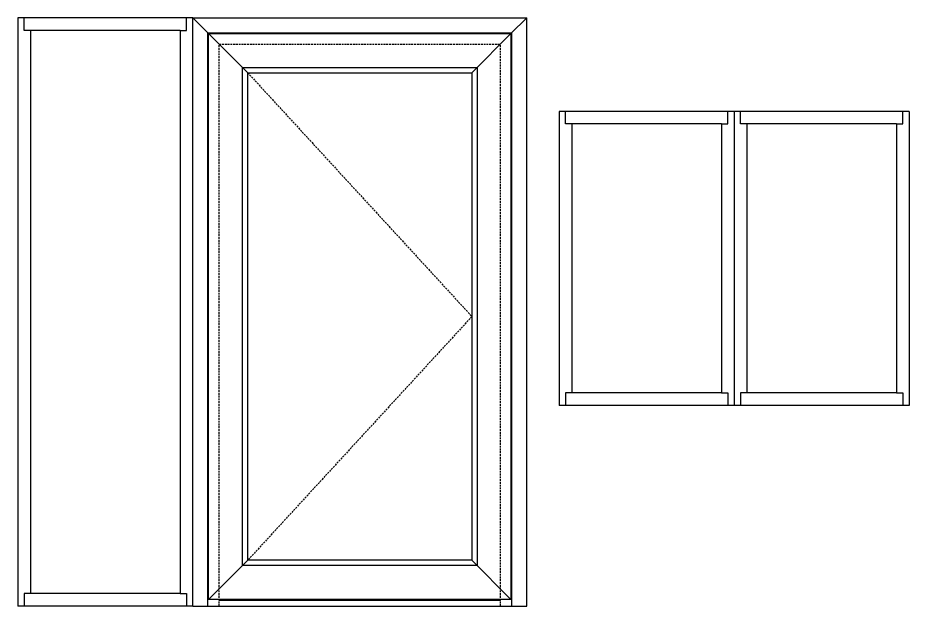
# Model space of a CAD drawing. Extents: x -75 to 127, y -92 to 53.
# Drawn here: x 7 to 127.1, y -91.9 to -12.6 of the extents above; entities that cross this region are included whole.
import ezdxf

# ---------------------------------------------------------------- set-up
doc = ezdxf.new("R2010")
doc.units = 0
doc.header["$MEASUREMENT"] = 0
doc.linetypes.add('HIDDEN', pattern=[0.375, 0.25, -0.125])
doc.layers.get('0').update_dxf_attribs({"linetype": 'CONTINUOUS'})
doc.layers.add('ELEV_FRAME', color=1, linetype='CONTINUOUS')
doc.layers.add('ELEV_VENT', color=5, linetype='CONTINUOUS')

msp = doc.modelspace()

# ---------------------------------------------------------------- linework, layer by layer
at = {"color": 1}
msp.add_line((30.55771, -91.93637), (30.55771, -12.6331), dxfattribs=at)
at = {"layer": 'ELEV_FRAME'}
for p, q in [((6.98182, -12.6331), (6.98182, -91.93637)), ((30.55771, -12.6331), (6.98182, -12.6331)), ((7.83126, -14.33199), (7.83126, -12.6331)), ((29.70827, -14.33199), (29.70827, -12.6331)), ((30.55771, -12.6331), (32.69316, -14.76855)), ((75.55377, -12.6331), (73.41833, -14.76855)), ((8.68071, -14.33199), (7.83126, -14.33199)), ((8.68071, -14.33199), (8.68071, -90.23748)), ((28.85883, -14.33199), (8.68071, -14.33199)), ((28.85883, -14.33199), (28.85883, -90.23748)), ((28.85883, -14.33199), (29.70827, -14.33199)), ((32.56167, -91.93637), (32.56167, -14.63705)), ((32.56167, -14.63705), (73.54982, -14.63705)), ((73.54982, -91.93637), (73.54982, -14.63705)), ((103.49519, -25.23909), (79.9193, -25.23909)), ((79.9193, -25.23909), (79.9193, -64.89073)), ((80.76874, -26.93798), (80.76874, -25.23909)), ((102.64575, -26.93798), (102.64575, -25.23909)), ((103.49519, -25.23909), (103.49519, -64.89073)), ((103.49519, -25.23909), (103.49519, -64.89073)), ((127.07109, -25.23909), (103.49519, -25.23909)), ((104.34464, -26.93798), (104.34464, -25.23909)), ((126.22164, -26.93798), (126.22164, -25.23909)), ((127.07109, -25.23909), (127.07109, -64.89073)), ((81.61819, -26.93798), (80.76874, -26.93798)), ((101.79631, -26.93798), (81.61819, -26.93798)), ((81.61819, -26.93798), (81.61819, -63.19184)), ((101.79631, -26.93798), (101.79631, -63.19184)), ((101.79631, -26.93798), (102.64575, -26.93798)), ((105.19408, -26.93798), (104.34464, -26.93798)), ((105.19408, -26.93798), (105.19408, -63.19184)), ((125.3722, -26.93798), (105.19408, -26.93798)), ((125.3722, -26.93798), (125.3722, -63.19184)), ((125.3722, -26.93798), (126.22164, -26.93798)), ((80.76874, -63.19184), (80.76874, -64.89073)), ((81.61819, -63.19184), (80.76874, -63.19184)), ((101.79631, -63.19184), (81.61819, -63.19184)), ((101.79631, -63.19184), (102.64575, -63.19184)), ((102.64575, -63.19184), (102.64575, -64.89073)), ((105.19408, -63.19184), (104.34464, -63.19184)), ((104.34464, -63.19184), (104.34464, -64.89073)), ((125.3722, -63.19184), (105.19408, -63.19184)), ((125.3722, -63.19184), (126.22164, -63.19184)), ((126.22164, -63.19184), (126.22164, -64.89073)), ((103.49519, -64.89073), (79.9193, -64.89073)), ((127.07109, -64.89073), (103.49519, -64.89073)), ((7.83126, -90.23748), (7.83126, -91.93637)), ((8.68071, -90.23748), (7.83126, -90.23748)), ((28.85883, -90.23748), (8.68071, -90.23748)), ((28.85883, -90.23748), (29.70827, -90.23748)), ((29.70827, -90.23748), (29.70827, -91.93637)), ((34.12066, -91.14741), (71.99082, -91.14741)), ((30.55771, -91.93637), (6.98182, -91.93637)), ((30.55771, -91.93637), (75.55377, -91.93637))]:
    msp.add_line(p, q, dxfattribs=at)
at = {"layer": 'ELEV_FRAME', "linetype": 'Continuous'}
for p, q in [((30.55771, -91.93637), (30.55771, -12.6331)), ((30.55771, -12.6331), (75.55377, -12.6331)), ((75.55377, -91.93637), (75.55377, -12.6331))]:
    msp.add_line(p, q, dxfattribs=at)
at = {"layer": 'ELEV_FRAME', "linetype": 'HIDDEN'}
for p, q in [((34.12066, -91.93637), (34.12066, -16.19605)), ((34.12066, -16.19605), (71.99082, -16.19605)), ((71.99082, -91.93637), (71.99082, -16.19605))]:
    msp.add_line(p, q, dxfattribs=at)
at = {"layer": 'ELEV_VENT'}
for p, q in [((32.69316, -14.76855), (37.95291, -20.02829)), ((68.15858, -20.02829), (73.41833, -14.76855)), ((32.69316, -91.01591), (37.95291, -85.75617)), ((68.15858, -85.75617), (73.41833, -91.01591))]:
    msp.add_line(p, q, dxfattribs=at)
at = {"layer": 'ELEV_VENT', "linetype": 'HIDDEN'}
for p, q in [((37.95291, -20.02829), (68.15858, -52.89223)), ((68.15858, -52.89223), (37.95291, -85.75617))]:
    msp.add_line(p, q, dxfattribs=at)
at = {"layer": 'ELEV_VENT'}
for points in [[(32.69316, -91.01591), (32.69316, -14.76855), (73.41833, -14.76855), (73.41833, -91.01591)], [(37.25189, -86.45719), (37.25189, -19.32727), (68.8596, -19.32727), (68.8596, -86.45719)], [(37.95291, -85.75617), (37.95291, -20.02829), (68.15858, -20.02829), (68.15858, -85.75617)]]:
    msp.add_lwpolyline(points, close=True, dxfattribs=at)

doc.saveas('drawing.dxf')
